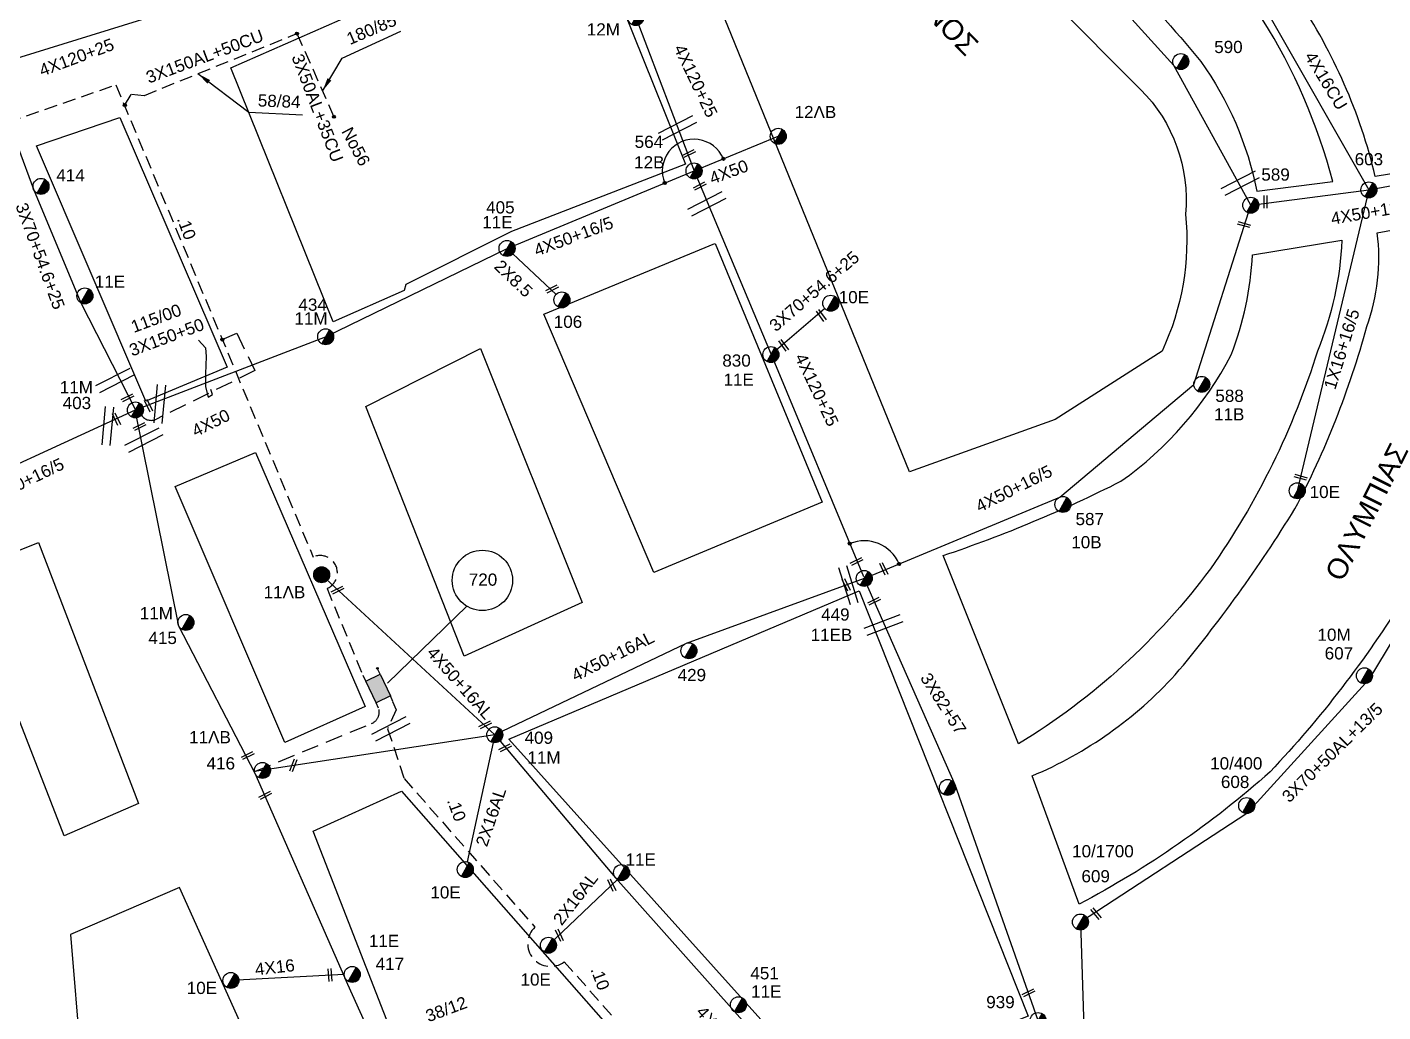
# Model space of a CAD drawing. Header units: millimetres. Extents: x 7453 to 9570, y 777 to 1872.
# Drawn here: x 7666.6 to 7866.5, y 1642.2 to 1787.5 of the extents above; entities that cross this region are included whole.
import ezdxf

# ---------------------------------------------------------------- set-up
doc = ezdxf.new("R2010")
doc.units = ezdxf.units.MM
doc.linetypes.add('DASHED', pattern=[19.05, 12.7, -6.35])
for name, color, linetype in [('Link Box 4 Διευθύνσεων', 7, 'Continuous'), ('Άγνωστα', 7, 'Continuous'), ('Γέφυρες Εναέριου Δικτύου', 7, 'Continuous'), ('Γυμνά εναέρια ΧΤ (1Φ)   2x16AL', 7, 'Continuous'), ('Γυμνά εναέρια ΧΤ (3Φ)   3x50+35CU', 7, 'Continuous'), ('Γυμνά εναέρια ΧΤ (3Φ)   4x50AL', 7, 'Continuous'), ('Γυμνά εναέρια ΧΤ και ΦΟΠ (3Φ)   4x50+16AL', 7, 'Continuous'), ('Εναέρια παροχή ΧΤ 4x16', 7, 'SYN_LINE'), ('Επιγραφές - Σχήματα', 7, 'Continuous'), ('Καλώδια ΧΤ   2x8.5', 7, 'DASHED'), ('Καλώδια ΧΤ   3x150+50AL', 7, 'DASHED'), ('Καλώδια ΧΤ   3x150AL+50CU', 7, 'DASHED'), ('Μηχανική τομή', 7, 'Continuous'), ('Στύλος Ξύλινος', 7, 'Continuous'), ('Στύλος Ξύλινος @ 1', 7, 'Continuous'), ('Στύλος ΦΜ', 7, 'Continuous'), ('Στύλος ΦΜ @ 1', 7, 'Continuous'), ('Συνδέσεις', 7, 'Continuous'), ('Συνεστραμμένα ΧΤ   3x70+54.6+25 AL', 7, 'SYN_LINE'), ('Τομή', 7, 'Continuous'), ('Υπόβαθρο ΔΕΗ', 7, 'Continuous'), ('Υπόγεια Καλώδια Δικτύου ΧΤ   .10', 7, 'DASHED'), ('Υπόγεια καλώδια Παροχών ΧΤ   4x16AL', 7, 'DASHED'), ('Υπόγεια καλώδια Παροχών ΧΤ   4x16CU', 7, 'DASHED')]:
    doc.layers.add(name, color=color, linetype=linetype)
doc.styles.get("Standard").update_dxf_attribs({"font": 'ARIAL.TTF'})
doc.linetypes.add('SYN_LINE', pattern='A,0.5,-0.0001,["/\\/\\/\\/",Standard,S=0.1,R=0,X=0,Y=-0.05],-0.25', length=0.7501)
doc.dimstyles.new('ISO-25', dxfattribs={"dimtxt": 2.5, "dimasz": 2.5, "dimexe": 1.25, "dimexo": 0.625, "dimtad": 1, "dimtxsty": 'Standard', "dimcen": 2.5, "dimadec": 0, "dimazin": 0, "dimtfac": 1, "dimtmove": 0, "dimatfit": 3, "dimfxl": 1, "dimarcsym": 0})

# ---------------------------------------------------------------- blocks, each defined once
blk = doc.blocks.new('ΥΠΑΡΧΩΝ ΤΣΙΜΕΝΤΕΝΙΟΣ ΣΤΥΛΟΣ')
at = {"layer": 'Στύλος ΦΜ'}
blk.add_hatch(color=7, dxfattribs=at).paths.add_polyline_path([(-1.29, -2.28, 0.574793), (2.62, 0, 0.268822), (1.3, 2.27)])
at = {"layer": 'Στύλος ΦΜ', "color": 7}
blk.add_line((-1.29, -2.28), (1.3, 2.27), dxfattribs=at)
blk.add_circle((0, 0), 2.62, dxfattribs=at)
at = {"layer": 'Στύλος ΦΜ', "flags": 4}
for tag, p in [('ΑΡΙΘΜΟΣ', (-4.68, 8.05)), ('ΤΥΠΟΣ', (-4.91, 3.03))]:
    blk.add_attdef(tag, p, '', height=4, dxfattribs=at)
blk = doc.blocks.new('ΥΠΑΡΧΩΝ ΞΥΛΙΝΟΣ ΣΤΥΛΟΣ')
at = {"layer": 'Στύλος Ξύλινος'}
h = blk.add_hatch(color=7, dxfattribs=at)
h.paths.add_polyline_path([(-2.62, 0, 0.270008), (-1.29, -2.28), (1.3, 2.27, 0.576266)])
h.paths.add_polyline_path([(-1.29, -2.28, 0.574793), (2.62, 0, 0.268822), (1.3, 2.27)])
at = {"layer": 'Στύλος Ξύλινος', "color": 7}
blk.add_line((-1.29, -2.28), (1.3, 2.27), dxfattribs=at)
blk.add_circle((0, 0), 2.62, dxfattribs=at)
at = {"layer": 'Στύλος Ξύλινος', "flags": 4}
for tag, p in [('ΑΡΙΘΜΟΣ', (-4.91, 8.6)), ('ΤΥΠΟΣ', (-4.85, 3.39))]:
    blk.add_attdef(tag, p, '', height=4, dxfattribs=at)
blk = doc.blocks.new('ΜΗΧΑΝΙΚΗ ΤΟΜΗ')
at = {"layer": 'Μηχανική τομή', "ltscale": 40}
for p, q in [((-1.89, 0.78), (1.89, 0.78)), ((1.89, 0), (-1.89, 0))]:
    blk.add_line(p, q, dxfattribs=at)
blk = doc.blocks.new('ΤΟΜΗ')
at = {"layer": 'Τομή', "ltscale": 40}
for p, q in [((-5.68, 0), (5.68, 0)), ((5.68, -2.33), (-5.68, -2.33))]:
    blk.add_line(p, q, dxfattribs=at)
blk = doc.blocks.new('_ΣΥΝΔΕΣΗ')
at = {"layer": 'Συνδέσεις', "linetype": 'SYN_LINE', "ltscale": 40}
blk.add_hatch(color=256, dxfattribs=at).paths.add_polyline_path([(0.5, -0.01, 1), (-0.5, -0.01, 1)])
at = {"layer": 'Συνδέσεις'}
blk.add_circle((0, -0.01), 0.5, dxfattribs=at)
blk = doc.blocks.new('LINK BOX 4 ΑΝΑΧΩΡΗΣΕΩΝ')
at = {"layer": 'Link Box 4 Διευθύνσεων', "ltscale": 40}
blk.add_hatch(color=256, dxfattribs=at).paths.add_polyline_path([(-3.54, 0), (-3.54, -4.67), (3.54, -4.67), (3.54, 0)])
for p, q in [((-3.54, 0), (-5.33, 0)), ((5.33, 0), (3.54, 0)), ((-3.54, -4.67), (-5.33, -4.67)), ((5.33, -4.67), (3.54, -4.67))]:
    blk.add_line(p, q, dxfattribs=at)
blk.add_lwpolyline([(-3.54, -4.67), (-3.54, 0), (3.54, 0), (3.54, -4.67)], close=True, dxfattribs=at)

msp = doc.modelspace()

# ---------------------------------------------------------------- linework, layer by layer
at = {"layer": 'Άγνωστα', "color": 6}
for points in [[(7886.26, 1767.55), (7886.88, 1739.4), (7878.76, 1715.02), (7864.42, 1691.29), (7846.4, 1671.5), (7821.89, 1655.5)], [(7821.89, 1655.5), (7822.96, 1621.36)]]:
    msp.add_lwpolyline(points, dxfattribs=at)
at = {"layer": 'Άγνωστα', "color": 133}
msp.add_lwpolyline([(7864.42, 1763.48), (7853.86, 1719.11)], dxfattribs=at)
at = {"layer": 'Άγνωστα', "color": 27, "ltscale": 15}
msp.add_lwpolyline([(7713.46, 1647.3), (7700.21, 1677.38), (7688.95, 1699.14), (7682.54, 1731.06)], dxfattribs=at)
at = {"layer": 'Άγνωστα', "color": 173}
msp.add_lwpolyline([(7815.64, 1640.97), (7803.4, 1675.73), (7790.01, 1706.17)], dxfattribs=at)
at = {"layer": 'Άγνωστα', "color": 62, "linetype": 'DASHED', "ltscale": 0.2}
msp.add_lwpolyline([(7700.13, 1677.68), (7717.37, 1684.77, 0.426152), (7718.34, 1687.25, 0.941598)], format="xyb", dxfattribs=at)
at = {"layer": 'Γέφυρες Εναέριου Δικτύου', "ltscale": 40}
msp.add_arc((7764.92, 1766.27), 4.68, 22.3355, 202.5039, dxfattribs=at)
at = {"layer": 'Γέφυρες Εναέριου Δικτύου', "ltscale": 20}
msp.add_arc((7790.01, 1706.17), 5.56, 22.6068, 112.59, dxfattribs=at)
at = {"layer": 'Γυμνά εναέρια ΧΤ (1Φ)   2x16AL', "color": 133, "ltscale": 20}
for points in [[(7735.54, 1683.11), (7731.45, 1664.39)], [(7753.65, 1661.76), (7743.46, 1652.07)]]:
    msp.add_lwpolyline(points, dxfattribs=at)
at = {"layer": 'Γυμνά εναέρια ΧΤ (3Φ)   4x50AL', "color": 30, "ltscale": 0.15}
msp.add_lwpolyline([(7846.99, 1761.21), (7835.66, 1781.83), (7810.9, 1809.19), (7783.98, 1831.31), (7754.24, 1858.52)], dxfattribs=at)
at = {"layer": 'Γυμνά εναέρια ΧΤ (3Φ)   4x50AL', "color": 6, "linetype": 'SYN_LINE', "ltscale": 20}
for points in [[(7737.01, 1838.81), (7748.49, 1807.94), (7756.32, 1788.9), (7764.92, 1766.27)], [(7748.49, 1807.94), (7721.07, 1794.08), (7693.77, 1791.8), (7660.86, 1781.6), (7634.16, 1788.53)]]:
    msp.add_lwpolyline(points, dxfattribs=at)
at = {"layer": 'Γυμνά εναέρια ΧΤ (3Φ)   4x50AL', "color": 62}
msp.add_lwpolyline([(7682.56, 1731.02), (7710.61, 1741.81), (7737.35, 1754.85), (7764.92, 1766.27), (7777.34, 1771.38)], dxfattribs=at)
at = {"layer": 'Γυμνά εναέρια ΧΤ (3Φ)   4x50AL', "color": 133}
msp.add_lwpolyline([(7789.96, 1706.31), (7790.01, 1706.17), (7818.86, 1718.18), (7838.59, 1734.8), (7847, 1761.22), (7864.42, 1763.48), (7886.26, 1767.55)], dxfattribs=at)
at = {"layer": 'Γυμνά εναέρια ΧΤ (3Φ)   4x50AL', "color": 133, "linetype": 'SYN_LINE', "ltscale": 20}
msp.add_lwpolyline([(7764.92, 1766.27), (7776.27, 1739.19), (7789.9, 1706.44)], dxfattribs=at)
at = {"layer": 'Γυμνά εναέρια ΧΤ και ΦΟΠ (3Φ)   4x50+16AL', "color": 151}
msp.add_lwpolyline([(7651.1, 1716.61), (7682.56, 1731.02)], dxfattribs=at)
at = {"layer": 'Γυμνά εναέρια ΧΤ και ΦΟΠ (3Φ)   4x50+16AL', "color": 62}
msp.add_lwpolyline([(7790.01, 1706.17), (7763.75, 1696.6), (7735.54, 1683.11), (7700.13, 1677.68)], dxfattribs=at)
at = {"layer": 'Γυμνά εναέρια ΧΤ και ΦΟΠ (3Φ)   4x50+16AL', "color": 133}
msp.add_lwpolyline([(7710.02, 1706.71), (7735.54, 1683.11), (7753.33, 1662.03), (7770.89, 1642.28), (7784, 1627.51), (7778.1, 1604.51)], dxfattribs=at)
at = {"layer": 'Εναέρια παροχή ΧΤ 4x16', "color": 27, "ltscale": 20}
msp.add_lwpolyline([(7713.36, 1647.77), (7696.63, 1646.88)], dxfattribs=at)
at = {"layer": 'Επιγραφές - Σχήματα', "ltscale": 40}
msp.add_lwpolyline([(7691.84, 1741.29), (7692.91, 1740.17), (7692.97, 1738.91), (7692.91, 1736.35), (7692.91, 1734.41), (7693.28, 1732.9), (7693.91, 1733.28), (7693.66, 1734.03)], dxfattribs=at)
at = {"layer": 'Επιγραφές - Σχήματα'}
msp.add_lwpolyline([(7719.74, 1690.73), (7731.41, 1702.1)], dxfattribs=at)
at = {"layer": 'Επιγραφές - Σχήματα', "ltscale": 40}
msp.add_circle((7733.72, 1705.89), 4.45, dxfattribs=at)
at = {"layer": 'Καλώδια ΧΤ   2x8.5', "color": 62, "ltscale": 40}
msp.add_lwpolyline([(7737.35, 1754.85), (7744.57, 1748.06)], dxfattribs=at)
at = {"layer": 'Καλώδια ΧΤ   3x150+50AL', "color": 62, "ltscale": 0.2}
msp.add_lwpolyline([(7695.37, 1741.41), (7697.5, 1742.33), (7700.18, 1736.82), (7685.66, 1729.67, -0.370272), (7683.44, 1730.24, -2.293015)], format="xyb", dxfattribs=at)
at = {"layer": 'Καλώδια ΧΤ   3x150AL+50CU', "color": 62, "ltscale": 0.15}
msp.add_lwpolyline([(7680.95, 1775.92), (7681.98, 1777.61), (7683.88, 1777.41), (7706.38, 1786.54), (7711.82, 1774.27)], dxfattribs=at)
at = {"layer": 'Συνεστραμμένα ΧΤ   3x70+54.6+25 AL', "color": 6, "ltscale": 15}
msp.add_lwpolyline([(7660.87, 1781.6), (7667.54, 1763.59), (7674.53, 1746.82), (7682.56, 1731.02)], dxfattribs=at)
at = {"layer": 'Συνεστραμμένα ΧΤ   3x70+54.6+25 AL', "color": 27, "ltscale": 20}
msp.add_lwpolyline([(7727.27, 1616.66), (7713.46, 1647.29), (7713.46, 1647.29)], dxfattribs=at)
at = {"layer": 'Υπόβαθρο ΔΕΗ'}
for points in [[(7746.89, 1852.78), (7817.86, 1791.19), (7830.75, 1778.3, -0.22311), (7837.38, 1759.9, -0.135511), (7833.92, 1739.69), (7818.18, 1729.6), (7796.7, 1721.88), (7743.22, 1853.14)], [(7827.29, 1821.76), (7838.72, 1834.45, -0.017073), (7862.87, 1813.2, -0.094855), (7881.72, 1788.91, -0.124687), (7884.64, 1768.58), (7865.36, 1765.47, 0.08886), (7853.88, 1791.69, 0.104728), (7827.29, 1821.76, 1.722224)], [(7847.89, 1763.31), (7859.1, 1764.7, 0.076351), (7848.74, 1788.6, 0.091657), (7824.11, 1817.87), (7814.19, 1809.08, -0.034558), (7839.65, 1782.41, -0.106359), (7847.89, 1763.31, -2.624439)], [(7821.69, 1658.12), (7814.78, 1677.06, 0.108712), (7835.86, 1691.95, 0.036609), (7853.5, 1716.42, 0.053943), (7864.13, 1743.32, 0.114862), (7865.66, 1757.16), (7885.8, 1760.87, -0.041387), (7883.93, 1738.13, -0.083014), (7869.67, 1703.44, -0.050747), (7849.86, 1677.66, -0.060875), (7821.69, 1658.12, 1.86117)], [(7812.77, 1681.78), (7801.64, 1709.54, 0.035522), (7827.86, 1720.5, 0.11894), (7844.11, 1739.14, 0.079421), (7847.26, 1753.91), (7860.43, 1756.04, -0.086217), (7856.84, 1739.71, -0.077813), (7841.06, 1707.6, -0.096813), (7812.77, 1681.78, 0.793211)], [(7708.77, 1668.91), (7721.79, 1674.82), (7767.62, 1622.63), (7742.63, 1611.93, 0.263949), (7728.49, 1618.33), (7708.77, 1668.91)], [(7689.05, 1660.61), (7672.97, 1653.64), (7679.06, 1580.13), (7702.91, 1590.17, -0.337904), (7711.26, 1611.25), (7689.05, 1660.61)]]:
    msp.add_lwpolyline(points, format="xyb", dxfattribs=at)
for points in [[(7696.63, 1781.46), (7722.84, 1793.05), (7722.84, 1793.05), (7723.28, 1793.86), (7742.88, 1803.87), (7748.25, 1805.68), (7763.67, 1767.26), (7737.99, 1757.36), (7722.45, 1749.52), (7722.2, 1748.62), (7711.73, 1744.01), (7696.63, 1781.46)], [(7667.96, 1769.98), (7680.25, 1774.16), (7696.08, 1737.32), (7684.09, 1732.32), (7667.96, 1769.98)], [(7768.02, 1755.56), (7783.81, 1717.44), (7758.98, 1707.07), (7742.79, 1745.13), (7768.01, 1755.58)], [(7716.51, 1731.55), (7733.43, 1740.07), (7748.44, 1702.64), (7731.02, 1694.7), (7716.51, 1731.55)], [(7688.41, 1719.72), (7700.26, 1724.77), (7716.43, 1687.28), (7704.57, 1681.98), (7688.41, 1719.72)], [(7656.96, 1706.95), (7668.26, 1711.48), (7683.02, 1672.98), (7672.07, 1668.21), (7656.96, 1706.95)], [(7737.62, 1682.48), (7789.28, 1704.36), (7814.19, 1641.63), (7784.82, 1629.92), (7737.62, 1682.48)]]:
    msp.add_lwpolyline(points, dxfattribs=at)
at = {"layer": 'Υπόγεια Καλώδια Δικτύου ΧΤ   .10', "color": 62, "ltscale": 0.15}
msp.add_lwpolyline([(7631.03, 1783.42, 1.091756), (7633.21, 1781.4), (7634.44, 1784.41, -0.669634), (7635.39, 1784.36), (7644.63, 1764.82), (7655.71, 1770.65), (7679.67, 1778.98), (7708.77, 1709.32, -1.01034), (7710.81, 1704.7), (7716.12, 1691.78)], format="xyb", dxfattribs=at)
at = {"layer": 'Υπόγεια Καλώδια Δικτύου ΧΤ   .10', "color": 1, "ltscale": 0.15}
msp.add_lwpolyline([(7720.48, 1688.04), (7720.98, 1686.81), (7719.74, 1684), (7722.17, 1676.69), (7741.46, 1654.74, 0.948748), (7745.79, 1649.63), (7770.18, 1622.05), (7778.1, 1604.51)], format="xyb", dxfattribs=at)
at = {"layer": 'Υπόγεια καλώδια Παροχών ΧΤ   4x16AL', "color": 133, "linetype": 'SYN_LINE', "ltscale": 10}
msp.add_lwpolyline([(7776.26, 1739.19), (7784.17, 1745.99)], dxfattribs=at)
at = {"layer": 'Υπόγεια καλώδια Παροχών ΧΤ   4x16CU', "color": 133, "linetype": 'SYN_LINE', "ltscale": 20}
msp.add_lwpolyline([(7849.82, 1789.07), (7864.42, 1763.48)], dxfattribs=at)

# ---------------------------------------------------------------- block references
at = {"layer": 'Link Box 4 Διευθύνσεων', "xscale": 0.5, "yscale": 0.5, "zscale": 0.5, "rotation": 295.388903426734}
msp.add_blockref('LINK BOX 4 ΑΝΑΧΩΡΗΣΕΩΝ', (7719.39, 1690.44), dxfattribs=at)
at = {"layer": 'Μηχανική τομή'}
for p, xscale, yscale, zscale, rotation in [((7764.11, 1769.02), 0.500000000000069, 0.500000000000069, 0.500000000000069, 206.6738276913492), ((7765.67, 1764.23), 0.500000000000069, 0.500000000000069, 0.500000000000069, 206.6738276913492), ((7849.37, 1761.73), 0.500000000000047, 0.500000000000047, 0.500000000000047, 91.07733997924393), ((7846.07, 1758.54), 0.4999999999999974, 0.4999999999999974, 0.4999999999999974, 164.2329632650245), ((7743.9, 1749.04), 0.500000000000069, 0.500000000000069, 0.500000000000069, 206.6738276913492), ((7783.84, 1745.07), 0.5000000000000981, 0.5000000000000981, 0.5000000000000981, 126.0341531203791), ((7778.27, 1740.67), 0.5000000000000981, 0.5000000000000981, 0.5000000000000981, 126.0341531203791), ((7681.32, 1732.98), 0.500000000000069, 0.500000000000069, 0.500000000000069, 206.6738276913492), ((7684.65, 1731.74), 0.5000000000000272, 0.5000000000000272, 0.5000000000000272, 115.9294312332573), ((7679.93, 1729.75), 0.5000000000000272, 0.5000000000000272, 0.5000000000000272, 115.9294312332573), ((7683.08, 1728.77), 0.500000000000069, 0.500000000000069, 0.500000000000069, 206.6738276913492), ((7854.4, 1721.29), 0.5000000000000042, 0.5000000000000042, 0.5000000000000042, 164.2329632650218), ((7788.8, 1708.85), 0.500000000000069, 0.500000000000069, 0.500000000000069, 206.6738276913492), ((7792.72, 1707.51), 0.500000000000086, 0.500000000000086, 0.500000000000086, 295.3306614051448), ((7712.29, 1704.62), 0.500000000000069, 0.500000000000069, 0.500000000000069, 206.6738276913492), ((7787.18, 1705.14), 0.500000000000086, 0.500000000000086, 0.500000000000086, 295.3306614051448), ((7791.38, 1702.98), 0.500000000000069, 0.500000000000069, 0.500000000000069, 206.6738276913492), ((7734.05, 1684.75), 0.500000000000069, 0.500000000000069, 0.500000000000069, 206.6738276913492), ((7736.99, 1681.36), 0.500000000000069, 0.500000000000069, 0.500000000000069, 206.6738276913492), ((7699.04, 1680.23), 0.500000000000069, 0.500000000000069, 0.500000000000069, 206.6738276913492), ((7705.66, 1678.68), 0.5000000000000625, 0.5000000000000625, 0.5000000000000625, 249.4589532867166), ((7701.62, 1674.36), 0.500000000000069, 0.500000000000069, 0.500000000000069, 206.6738276913492), ((7752.62, 1660.86), 0.499999999999754, 0.499999999999754, 0.499999999999754, 294.7324858674061), ((7824.34, 1656.87), 0.5000000000000597, 0.5000000000000597, 0.5000000000000597, 129.2723957456703), ((7744.9, 1653.46), 0.499999999999754, 0.499999999999754, 0.499999999999754, 294.7324858674061), ((7711.07, 1647.67), 0.5000000000000704, 0.5000000000000704, 0.5000000000000704, 274.8599436977067), ((7814.15, 1645.24), 0.500000000000069, 0.500000000000069, 0.500000000000069, 206.6738276913492)]:
    msp.add_blockref('ΜΗΧΑΝΙΚΗ ΤΟΜΗ', p, dxfattribs=dict(at, xscale=xscale, yscale=yscale, zscale=zscale, rotation=rotation))
at = {"layer": 'Στύλος Ξύλινος @ 1', "ltscale": 40}
ref = msp.add_blockref('ΥΠΑΡΧΩΝ ΞΥΛΙΝΟΣ ΣΤΥΛΟΣ', (7710.02, 1706.71), dxfattribs=dict(at, xscale=0.4499999999998181, yscale=0.4499999999998181, zscale=0.4499999999998181))
ref.add_attrib('ΤΥΠΟΣ', '11ΛB', (7701.46, 1703.25), dxfattribs={"layer": 'Στύλος Ξύλινος', "height": 1.8, "flags": 4})
at = {"layer": 'Στύλος ΦΜ @ 1', "ltscale": 40}
ref = msp.add_blockref('ΥΠΑΡΧΩΝ ΤΣΙΜΕΝΤΕΝΙΟΣ ΣΤΥΛΟΣ', (7756.32, 1788.9), dxfattribs=dict(at, xscale=0.4499999999998181, yscale=0.4499999999998181, zscale=0.4499999999998181))
ref.add_attrib('ΤΥΠΟΣ', '12Μ', (7749.11, 1786.25), dxfattribs={"layer": 'Στύλος ΦΜ', "height": 1.8, "flags": 4})
ref = msp.add_blockref('ΥΠΑΡΧΩΝ ΤΣΙΜΕΝΤΕΝΙΟΣ ΣΤΥΛΟΣ', (7836.69, 1782.4), dxfattribs=dict(at, xscale=0.4499999999998181, yscale=0.4499999999998181, zscale=0.4499999999998181))
ref.add_attrib('ΑΡΙΘΜΟΣ', '590', (7841.61, 1783.66), dxfattribs={"layer": 'Στύλος ΦΜ', "height": 1.8, "flags": 4})
ref = msp.add_blockref('ΥΠΑΡΧΩΝ ΤΣΙΜΕΝΤΕΝΙΟΣ ΣΤΥΛΟΣ', (7777.34, 1771.38), dxfattribs=dict(at, xscale=0.4499999999998181, yscale=0.4499999999998181, zscale=0.4499999999998181))
ref.add_attrib('ΑΡΙΘΜΟΣ', '12ΛΒ', (7779.74, 1774.06), dxfattribs={"layer": 'Στύλος ΦΜ', "height": 1.8, "flags": 4})
ref = msp.add_blockref('ΥΠΑΡΧΩΝ ΤΣΙΜΕΝΤΕΝΙΟΣ ΣΤΥΛΟΣ', (7764.92, 1766.28), dxfattribs=dict(at, xscale=0.4499999999998181, yscale=0.4499999999998181, zscale=0.4499999999998181))
ref.add_attrib('ΤΥΠΟΣ', '12Β', (7756.09, 1766.65), dxfattribs={"layer": 'Στύλος ΦΜ', "height": 1.8, "flags": 4})
ref.add_attrib('ΑΡΙΘΜΟΣ', '564', (7756.17, 1769.67), dxfattribs={"layer": 'Στύλος ΦΜ', "height": 1.8, "flags": 4})
ref = msp.add_blockref('ΥΠΑΡΧΩΝ ΤΣΙΜΕΝΤΕΝΙΟΣ ΣΤΥΛΟΣ', (7864.42, 1763.48), dxfattribs=dict(at, xscale=0.4499999999998181, yscale=0.4499999999998181, zscale=0.4499999999998181))
ref.add_attrib('ΑΡΙΘΜΟΣ', '603', (7862.32, 1767.11), dxfattribs={"layer": 'Στύλος ΦΜ', "height": 1.8, "flags": 4})
ref = msp.add_blockref('ΥΠΑΡΧΩΝ ΤΣΙΜΕΝΤΕΝΙΟΣ ΣΤΥΛΟΣ', (7668.64, 1764), dxfattribs=dict(at, xscale=0.4499999999998181, yscale=0.4499999999998181, zscale=0.4499999999998181))
ref.add_attrib('ΑΡΙΘΜΟΣ', '414', (7670.9, 1764.73), dxfattribs={"layer": 'Στύλος ΦΜ', "height": 1.8, "flags": 4})
ref = msp.add_blockref('ΥΠΑΡΧΩΝ ΤΣΙΜΕΝΤΕΝΙΟΣ ΣΤΥΛΟΣ', (7847, 1761.22), dxfattribs=dict(at, xscale=0.4499999999998181, yscale=0.4499999999998181, zscale=0.4499999999998181))
ref.add_attrib('ΑΡΙΘΜΟΣ', '589', (7848.56, 1764.84), dxfattribs={"layer": 'Στύλος ΦΜ', "height": 1.8, "flags": 4})
ref = msp.add_blockref('ΥΠΑΡΧΩΝ ΤΣΙΜΕΝΤΕΝΙΟΣ ΣΤΥΛΟΣ', (7737.35, 1754.85), dxfattribs=dict(at, xscale=0.4499999999998181, yscale=0.4499999999998181, zscale=0.4499999999998181))
ref.add_attrib('ΤΥΠΟΣ', '11Ε', (7733.69, 1757.82), dxfattribs={"layer": 'Στύλος ΦΜ', "height": 1.8, "flags": 4})
ref.add_attrib('ΑΡΙΘΜΟΣ', '405', (7734.27, 1760), dxfattribs={"layer": 'Στύλος ΦΜ', "height": 1.8, "flags": 4})
ref = msp.add_blockref('ΥΠΑΡΧΩΝ ΤΣΙΜΕΝΤΕΝΙΟΣ ΣΤΥΛΟΣ', (7675.11, 1747.84), dxfattribs=dict(at, xscale=0.4499999999998181, yscale=0.4499999999998181, zscale=0.4499999999998181))
ref.add_attrib('ΤΥΠΟΣ', '11Ε', (7676.57, 1749.05), dxfattribs={"layer": 'Στύλος ΦΜ', "height": 1.8, "flags": 4})
ref = msp.add_blockref('ΥΠΑΡΧΩΝ ΤΣΙΜΕΝΤΕΝΙΟΣ ΣΤΥΛΟΣ', (7710.61, 1741.82), dxfattribs=dict(at, xscale=0.4499999999998181, yscale=0.4499999999998181, zscale=0.4499999999998181))
ref.add_attrib('ΤΥΠΟΣ', '11Μ', (7706.01, 1743.62), dxfattribs={"layer": 'Στύλος ΦΜ', "height": 1.8, "flags": 4})
ref.add_attrib('ΑΡΙΘΜΟΣ', '434', (7706.59, 1745.65), dxfattribs={"layer": 'Στύλος ΦΜ', "height": 1.8, "flags": 4})
ref = msp.add_blockref('ΥΠΑΡΧΩΝ ΤΣΙΜΕΝΤΕΝΙΟΣ ΣΤΥΛΟΣ', (7745.43, 1747.25), dxfattribs=dict(at, xscale=0.4499999999998181, yscale=0.4499999999998181, zscale=0.4499999999998181))
ref.add_attrib('ΑΡΙΘΜΟΣ', '106', (7744.24, 1743.13), dxfattribs={"layer": 'Στύλος ΦΜ', "height": 1.8, "flags": 4})
ref = msp.add_blockref('ΥΠΑΡΧΩΝ ΤΣΙΜΕΝΤΕΝΙΟΣ ΣΤΥΛΟΣ', (7785.07, 1746.76), dxfattribs=dict(at, xscale=0.4499999999998181, yscale=0.4499999999998181, zscale=0.4499999999998181))
ref.add_attrib('ΑΡΙΘΜΟΣ', '10Ε', (7786.25, 1746.76), dxfattribs={"layer": 'Στύλος ΦΜ', "height": 1.8, "flags": 4})
ref = msp.add_blockref('ΥΠΑΡΧΩΝ ΤΣΙΜΕΝΤΕΝΙΟΣ ΣΤΥΛΟΣ', (7776.26, 1739.19), dxfattribs=dict(at, xscale=0.4499999999998181, yscale=0.4499999999998181, zscale=0.4499999999998181))
ref.add_attrib('ΤΥΠΟΣ', '11E', (7769.27, 1734.59), dxfattribs={"layer": 'Στύλος ΦΜ', "height": 1.8, "flags": 4})
ref.add_attrib('ΑΡΙΘΜΟΣ', '830', (7769.09, 1737.41), dxfattribs={"layer": 'Στύλος ΦΜ', "height": 1.8, "flags": 4})
ref = msp.add_blockref('ΥΠΑΡΧΩΝ ΤΣΙΜΕΝΤΕΝΙΟΣ ΣΤΥΛΟΣ', (7682.56, 1731.02), dxfattribs=dict(at, xscale=0.4499999999998181, yscale=0.4499999999998181, zscale=0.4499999999998181))
ref.add_attrib('ΤΥΠΟΣ', '11Μ', (7671.41, 1733.48), dxfattribs={"layer": 'Στύλος ΦΜ', "height": 1.8, "flags": 4})
ref.add_attrib('ΑΡΙΘΜΟΣ', '403', (7671.84, 1731.15), dxfattribs={"layer": 'Στύλος ΦΜ', "height": 1.8, "flags": 4})
ref = msp.add_blockref('ΥΠΑΡΧΩΝ ΤΣΙΜΕΝΤΕΝΙΟΣ ΣΤΥΛΟΣ', (7839.77, 1734.8), dxfattribs=dict(at, xscale=0.4499999999998181, yscale=0.4499999999998181, zscale=0.4499999999998181))
ref.add_attrib('ΤΥΠΟΣ', '11Β', (7841.59, 1729.48), dxfattribs={"layer": 'Στύλος ΦΜ', "height": 1.8, "flags": 4})
ref.add_attrib('ΑΡΙΘΜΟΣ', '588', (7841.78, 1732.21), dxfattribs={"layer": 'Στύλος ΦΜ', "height": 1.8, "flags": 4})
ref = msp.add_blockref('ΥΠΑΡΧΩΝ ΤΣΙΜΕΝΤΕΝΙΟΣ ΣΤΥΛΟΣ', (7853.86, 1719.11), dxfattribs=dict(at, xscale=0.4499999999998181, yscale=0.4499999999998181, zscale=0.4499999999998181))
ref.add_attrib('ΤΥΠΟΣ', '10Ε', (7855.68, 1718.03), dxfattribs={"layer": 'Στύλος ΦΜ', "height": 1.8, "flags": 4})
ref = msp.add_blockref('ΥΠΑΡΧΩΝ ΤΣΙΜΕΝΤΕΝΙΟΣ ΣΤΥΛΟΣ', (7819.31, 1717.09), dxfattribs=dict(at, xscale=0.4499999999998181, yscale=0.4499999999998181, zscale=0.4499999999998181))
ref.add_attrib('ΤΥΠΟΣ', '10Β', (7820.54, 1710.62), dxfattribs={"layer": 'Στύλος ΦΜ', "height": 1.8, "flags": 4})
ref.add_attrib('ΑΡΙΘΜΟΣ', '587', (7821.17, 1714.03), dxfattribs={"layer": 'Στύλος ΦΜ', "height": 1.8, "flags": 4})
ref = msp.add_blockref('ΥΠΑΡΧΩΝ ΤΣΙΜΕΝΤΕΝΙΟΣ ΣΤΥΛΟΣ', (7790.01, 1706.17), dxfattribs=dict(at, xscale=0.4499999999998181, yscale=0.4499999999998181, zscale=0.4499999999998181))
ref.add_attrib('ΤΥΠΟΣ', '11ΕΒ', (7782.1, 1696.95), dxfattribs={"layer": 'Στύλος ΦΜ', "height": 1.8, "flags": 4})
ref.add_attrib('ΑΡΙΘΜΟΣ', '449', (7783.66, 1699.95), dxfattribs={"layer": 'Στύλος ΦΜ', "height": 1.8, "flags": 4})
ref = msp.add_blockref('ΥΠΑΡΧΩΝ ΤΣΙΜΕΝΤΕΝΙΟΣ ΣΤΥΛΟΣ', (7690, 1699.68), dxfattribs=dict(at, xscale=0.4499999999998181, yscale=0.4499999999998181, zscale=0.4499999999998181))
ref.add_attrib('ΤΥΠΟΣ', '11M', (7683.2, 1700.14), dxfattribs={"layer": 'Στύλος ΦΜ', "height": 1.8, "flags": 4})
ref.add_attrib('ΑΡΙΘΜΟΣ', '415', (7684.48, 1696.5), dxfattribs={"layer": 'Στύλος ΦΜ', "height": 1.8, "flags": 4})
ref = msp.add_blockref('ΥΠΑΡΧΩΝ ΤΣΙΜΕΝΤΕΝΙΟΣ ΣΤΥΛΟΣ', (7863.76, 1691.82), dxfattribs=dict(at, xscale=0.4499999999998181, yscale=0.4499999999998181, zscale=0.4499999999998181))
ref.add_attrib('ΤΥΠΟΣ', '10Μ', (7856.84, 1696.97), dxfattribs={"layer": 'Στύλος ΦΜ', "height": 1.8, "flags": 4})
ref.add_attrib('ΑΡΙΘΜΟΣ', '607', (7857.9, 1694.23), dxfattribs={"layer": 'Στύλος ΦΜ', "height": 1.8, "flags": 4})
ref = msp.add_blockref('ΥΠΑΡΧΩΝ ΤΣΙΜΕΝΤΕΝΙΟΣ ΣΤΥΛΟΣ', (7764.16, 1695.5), dxfattribs=dict(at, xscale=0.4499999999998181, yscale=0.4499999999998181, zscale=0.4499999999998181))
ref.add_attrib('ΑΡΙΘΜΟΣ', '429', (7762.5, 1691.03), dxfattribs={"layer": 'Στύλος ΦΜ', "height": 1.8, "flags": 4})
ref = msp.add_blockref('ΥΠΑΡΧΩΝ ΤΣΙΜΕΝΤΕΝΙΟΣ ΣΤΥΛΟΣ', (7701.29, 1677.86), dxfattribs=dict(at, xscale=0.4499999999998181, yscale=0.4499999999998181, zscale=0.4499999999998181))
ref.add_attrib('ΤΥΠΟΣ', '11ΛΒ', (7690.48, 1681.86), dxfattribs={"layer": 'Στύλος ΦΜ', "height": 1.8, "flags": 4})
ref.add_attrib('ΑΡΙΘΜΟΣ', '416', (7693.05, 1678), dxfattribs={"layer": 'Στύλος ΦΜ', "height": 1.8, "flags": 4})
ref = msp.add_blockref('ΥΠΑΡΧΩΝ ΤΣΙΜΕΝΤΕΝΙΟΣ ΣΤΥΛΟΣ', (7735.54, 1683.11), dxfattribs=dict(at, xscale=0.4499999999998181, yscale=0.4499999999998181, zscale=0.4499999999998181))
ref.add_attrib('ΤΥΠΟΣ', '11Μ', (7740.36, 1678.86), dxfattribs={"layer": 'Στύλος ΦΜ', "height": 1.8, "flags": 4})
ref.add_attrib('ΑΡΙΘΜΟΣ', '409', (7739.94, 1681.78), dxfattribs={"layer": 'Στύλος ΦΜ', "height": 1.8, "flags": 4})
ref = msp.add_blockref('ΥΠΑΡΧΩΝ ΤΣΙΜΕΝΤΕΝΙΟΣ ΣΤΥΛΟΣ', (7846.4, 1672.67), dxfattribs=dict(at, xscale=0.4499999999998181, yscale=0.4499999999998181, zscale=0.4499999999998181))
ref.add_attrib('ΤΥΠΟΣ', '10/400', (7841.02, 1678), dxfattribs={"layer": 'Στύλος ΦΜ', "height": 1.8, "flags": 4})
ref.add_attrib('ΑΡΙΘΜΟΣ', '608', (7842.6, 1675.26), dxfattribs={"layer": 'Στύλος ΦΜ', "height": 1.8, "flags": 4})
at = {"layer": 'Στύλος ΦΜ @ 1', "ltscale": 40, "xscale": 0.4499999999998181, "yscale": 0.4499999999998181, "zscale": 0.4499999999998181}
msp.add_blockref('ΥΠΑΡΧΩΝ ΤΣΙΜΕΝΤΕΝΙΟΣ ΣΤΥΛΟΣ', (7802.29, 1675.34), dxfattribs=at)
at = {"layer": 'Στύλος ΦΜ @ 1', "ltscale": 40}
ref = msp.add_blockref('ΥΠΑΡΧΩΝ ΤΣΙΜΕΝΤΕΝΙΟΣ ΣΤΥΛΟΣ', (7754.23, 1662.79), dxfattribs=dict(at, xscale=0.4499999999998181, yscale=0.4499999999998181, zscale=0.4499999999998181))
ref.add_attrib('ΤΥΠΟΣ', '11Ε', (7754.82, 1663.81), dxfattribs={"layer": 'Στύλος ΦΜ', "height": 1.8, "flags": 4})
ref = msp.add_blockref('ΥΠΑΡΧΩΝ ΤΣΙΜΕΝΤΕΝΙΟΣ ΣΤΥΛΟΣ', (7821.89, 1655.5), dxfattribs=dict(at, xscale=0.4499999999998181, yscale=0.4499999999998181, zscale=0.4499999999998181))
ref.add_attrib('ΤΥΠΟΣ', '10/1700', (7820.66, 1665.04), dxfattribs={"layer": 'Στύλος ΦΜ', "height": 1.8, "flags": 4})
ref.add_attrib('ΑΡΙΘΜΟΣ', '609', (7822.04, 1661.35), dxfattribs={"layer": 'Στύλος ΦΜ', "height": 1.8, "flags": 4})
ref = msp.add_blockref('ΥΠΑΡΧΩΝ ΤΣΙΜΕΝΤΕΝΙΟΣ ΣΤΥΛΟΣ', (7731.2, 1663.24), dxfattribs=dict(at, xscale=0.4499999999998181, yscale=0.4499999999998181, zscale=0.4499999999998181))
ref.add_attrib('ΤΥΠΟΣ', '10Ε', (7726.05, 1658.97), dxfattribs={"layer": 'Στύλος ΦΜ', "height": 1.8, "flags": 4})
ref = msp.add_blockref('ΥΠΑΡΧΩΝ ΤΣΙΜΕΝΤΕΝΙΟΣ ΣΤΥΛΟΣ', (7714.53, 1647.77), dxfattribs=dict(at, xscale=0.4499999999998181, yscale=0.4499999999998181, zscale=0.4499999999998181))
ref.add_attrib('ΤΥΠΟΣ', '11Ε', (7716.98, 1651.81), dxfattribs={"layer": 'Στύλος ΦΜ', "height": 1.8, "flags": 4})
ref.add_attrib('ΑΡΙΘΜΟΣ', '417', (7717.98, 1648.42), dxfattribs={"layer": 'Στύλος ΦΜ', "height": 1.8, "flags": 4})
ref = msp.add_blockref('ΥΠΑΡΧΩΝ ΤΣΙΜΕΝΤΕΝΙΟΣ ΣΤΥΛΟΣ', (7743.46, 1652.07), dxfattribs=dict(at, xscale=0.4499999999998181, yscale=0.4499999999998181, zscale=0.4499999999998181))
ref.add_attrib('ΤΥΠΟΣ', '10Ε', (7739.34, 1646.12), dxfattribs={"layer": 'Στύλος ΦΜ', "height": 1.8, "flags": 4})
ref = msp.add_blockref('ΥΠΑΡΧΩΝ ΤΣΙΜΕΝΤΕΝΙΟΣ ΣΤΥΛΟΣ', (7696.63, 1646.88), dxfattribs=dict(at, xscale=0.4499999999998181, yscale=0.4499999999998181, zscale=0.4499999999998181))
ref.add_attrib('ΤΥΠΟΣ', '10Ε', (7690.13, 1644.88), dxfattribs={"layer": 'Στύλος ΦΜ', "height": 1.8, "flags": 4})
ref = msp.add_blockref('ΥΠΑΡΧΩΝ ΤΣΙΜΕΝΤΕΝΙΟΣ ΣΤΥΛΟΣ', (7771.47, 1643.3), dxfattribs=dict(at, xscale=0.4499999999998181, yscale=0.4499999999998181, zscale=0.4499999999998181))
ref.add_attrib('ΤΥΠΟΣ', '11Ε', (7773.33, 1644.36), dxfattribs={"layer": 'Στύλος ΦΜ', "height": 1.8, "flags": 4})
ref.add_attrib('ΑΡΙΘΜΟΣ', '451', (7773.22, 1647.04), dxfattribs={"layer": 'Στύλος ΦΜ', "height": 1.8, "flags": 4})
ref = msp.add_blockref('ΥΠΑΡΧΩΝ ΤΣΙΜΕΝΤΕΝΙΟΣ ΣΤΥΛΟΣ', (7815.64, 1640.97), dxfattribs=dict(at, xscale=0.4499999999998181, yscale=0.4499999999998181, zscale=0.4499999999998181))
ref.add_attrib('ΑΡΙΘΜΟΣ', '939', (7808, 1642.79), dxfattribs={"layer": 'Στύλος ΦΜ', "height": 1.8, "flags": 4})
at = {"layer": 'Συνδέσεις'}
for p, xscale, yscale, zscale in [((7706.38, 1786.54), 0.4499999999998181, 0.4499999999998181, 0.4499999999998181), ((7681, 1776), 0.4499999999998181, 0.4499999999998181, 0.4499999999998181), ((7711.82, 1774.27), 0.4499999999998181, 0.4499999999998181, 0.4499999999998181), ((7769.26, 1768.06), 0.4499999999998181, 0.4499999999998181, 0.4499999999998181), ((7760.6, 1764.49), 0.4499999999998181, 0.4499999999998181, 0.4499999999998181), ((7695.37, 1741.41), 0.4499999999998181, 0.4499999999998181, 0.4499999999998181), ((7787.88, 1711.31), 0.4499999999998181, 0.4499999999998181, 0.4499999999998181), ((7795.15, 1708.31), 0.4499999999998181, 0.4499999999998181, 0.4499999999998181), ((7718.25, 1692.91), 0.25, 0.25, 0.25)]:
    msp.add_blockref('_ΣΥΝΔΕΣΗ', p, dxfattribs=dict(at, xscale=xscale, yscale=yscale, zscale=zscale))
at = {"layer": 'Τομή'}
for p, xscale, yscale, zscale, rotation in [((7762.76, 1772.11), 0.4999999999999131, 0.4999999999999131, 0.4999999999999131, 207.2512478994052), ((7845.71, 1763.96), 0.4999999999999131, 0.4999999999999131, 0.4999999999999131, 207.2512478994052), ((7767.06, 1760.89), 0.4999999999999131, 0.4999999999999131, 0.4999999999999131, 207.2512478994052), ((7679.78, 1734.87), 0.4999999999999131, 0.4999999999999131, 0.4999999999999131, 207.2512478994052), ((7686.73, 1731.86), 0.4999999999998582, 0.4999999999998582, 0.4999999999998582, 264.768859708324), ((7679.06, 1728.62), 0.4999999999999146, 0.4999999999999146, 0.4999999999999146, 264.7688597083246), ((7684.07, 1726.07), 0.4999999999999131, 0.4999999999999131, 0.4999999999999131, 207.2512478994052), ((7787.13, 1705), 0.4999999999999941, 0.4999999999999941, 0.4999999999999941, 107.1394224102474), ((7793.05, 1698.77), 0.4999999999999893, 0.4999999999999893, 0.4999999999999893, 200.6125809301057), ((7720.48, 1683.48), 0.4999999999999131, 0.4999999999999131, 0.4999999999999131, 207.2512478994052)]:
    msp.add_blockref('ΤΟΜΗ', p, dxfattribs=dict(at, xscale=xscale, yscale=yscale, zscale=zscale, rotation=rotation))

# ---------------------------------------------------------------- texts
at = {"layer": 'Άγνωστα', "char_height": 1.8, "width": 36.4294, "attachment_point": 1}
for s, insert, rotation in [('1X16+16/5', (7857.73, 1734.43), 72.6879), ('3X82+57', (7799.71, 1692.47), 302.6419), ('3X70+50AL+13/5', (7851.42, 1674.27), 44.5653)]:
    msp.add_mtext(s, dxfattribs=dict(at, insert=insert, rotation=rotation))
at = {"layer": 'Γυμνά εναέρια ΧΤ (1Φ)   2x16AL', "char_height": 1.8, "width": 36.4294, "attachment_point": 1}
for insert, rotation in [((7732.68, 1667.05), 71.2078), ((7743.98, 1655.96), 52.1823)]:
    msp.add_mtext('2X16AL', dxfattribs=dict(at, insert=insert, rotation=rotation))
at = {"layer": 'Γυμνά εναέρια ΧΤ (3Φ)   3x50+35CU', "insert": (7707.22, 1783.74), "char_height": 1.8, "width": 8.7881, "attachment_point": 1, "rotation": 291.0519}
msp.add_mtext('3X50AL+35CU', dxfattribs=at)
at = {"layer": 'Γυμνά εναέρια ΧΤ (3Φ)   4x50AL', "char_height": 1.8, "width": 36.4294, "attachment_point": 1}
for s, insert, rotation in [('4X120+25', (7668.16, 1781.87), 20.4404), ('4X120+25', (7763.51, 1785.16), 295.5043), ('4X50', (7766.98, 1765.95), 20.4404), ('4X50+13/5', (7858.68, 1760.11), 9.8239), ('4X50+16/5', (7741.11, 1755.34), 20.4404), ('4X120+25', (7781.36, 1739.59), 295.5043), ('4X50', (7690.65, 1728.61), 26.626), ('4X50+16/5', (7806.21, 1717.48), 26.8095)]:
    msp.add_mtext(s, dxfattribs=dict(at, insert=insert, rotation=rotation))
at = {"layer": 'Γυμνά εναέρια ΧΤ και ΦΟΠ (3Φ)   4x50+16AL', "char_height": 1.8, "width": 36.4294, "attachment_point": 1}
for s, insert, rotation in [('4X50+16/5', (7660.45, 1718.7), 25.8873), ('4X50+16AL', (7746.63, 1692.54), 26.8095), ('4X50+16AL', (7726.76, 1696.31), 311.3335), ('4X50+16AL', (7766.45, 1643.33), 311.3335)]:
    msp.add_mtext(s, dxfattribs=dict(at, insert=insert, rotation=rotation))
at = {"layer": 'Εναέρια παροχή ΧΤ 4x16', "insert": (7700.1, 1649.41), "char_height": 1.8, "width": 36.4294, "attachment_point": 1, "rotation": 6.3882}
msp.add_mtext('4X16', dxfattribs=at)
at = {"layer": 'Επιγραφές - Σχήματα', "attachment_point": 1}
for s, insert, char_height, width, rotation in [('ΑΠΟΛΛΩΝΟΣ', (7788.46, 1804.22), 3, 49.5949, 314.3307), ('180/85', (7713.47, 1786.48), 1.8, 8.7881, 23.1662), ('58/84', (7700.65, 1777.59), 1.8, 8.7881, 357.706), ('No56', (7714.48, 1772.96), 1.8, 8.7881, 297.6441), ('115/00', (7681.69, 1744.05), 1.8, 36.4294, 20.4404), ('ΟΛΥΜΠΙΑΣ', (7857.82, 1706.87), 3, 49.5949, 63.3327)]:
    msp.add_mtext(s, dxfattribs=dict(at, insert=insert, char_height=char_height, width=width, rotation=rotation))
at = {"layer": 'Επιγραφές - Σχήματα', "insert": (7731.71, 1706.9), "char_height": 1.8, "width": 17.1183, "attachment_point": 1}
msp.add_mtext('720', dxfattribs=at)
at = {"layer": 'Καλώδια ΧΤ   2x8.5', "insert": (7736.56, 1753.33), "char_height": 1.8, "width": 36.4294, "attachment_point": 1, "rotation": 316.2745}
msp.add_mtext('2X8.5', dxfattribs=at)
at = {"layer": 'Καλώδια ΧΤ   3x150+50AL', "char_height": 1.8, "width": 36.4294, "attachment_point": 1}
for s, insert, rotation in [('3X150+50', (7681.44, 1740.58), 20.4404), ('38/12', (7725.13, 1642.39), 20.5478)]:
    msp.add_mtext(s, dxfattribs=dict(at, insert=insert, rotation=rotation))
at = {"layer": 'Καλώδια ΧΤ   3x150AL+50CU', "insert": (7683.92, 1780.83), "char_height": 1.8, "width": 36.4294, "attachment_point": 1, "rotation": 20.4404}
msp.add_mtext('3X150AL+50CU', dxfattribs=at)
at = {"layer": 'Συνεστραμμένα ΧΤ   3x70+54.6+25 AL', "insert": (7666.54, 1761.78), "char_height": 1.8, "width": 36.4294, "attachment_point": 1, "rotation": 290.1372}
msp.add_mtext('3X70+54.6+25', dxfattribs=at)
at = {"layer": 'Υπόγεια Καλώδια Δικτύου ΧΤ   .10', "char_height": 1.8, "width": 36.4294, "attachment_point": 1, "rotation": 290.5305}
for insert in [(7690.34, 1759.84), (7730.15, 1674.05), (7751.32, 1649.15)]:
    msp.add_mtext('.10', dxfattribs=dict(at, insert=insert))
at = {"layer": 'Υπόγεια καλώδια Παροχών ΧΤ   4x16AL', "insert": (7775.81, 1743.82), "char_height": 1.8, "width": 36.4294, "attachment_point": 1, "rotation": 40.8692}
msp.add_mtext('3X70+54.6+25', dxfattribs=at)
at = {"layer": 'Υπόγεια καλώδια Παροχών ΧΤ   4x16CU', "insert": (7856.4, 1784.1), "char_height": 1.8, "width": 36.4294, "attachment_point": 1, "rotation": 301.4022}
msp.add_mtext('4X16CU', dxfattribs=at)

# ---------------------------------------------------------------- leaders
at = {"layer": 'Επιγραφές - Σχήματα'}
for points in [[(7710.14, 1778.06), (7713.04, 1782.93), (7721.69, 1786.91)], [(7691.78, 1780.62), (7699.26, 1774.94), (7707.18, 1774.55)]]:
    msp.add_leader(points, dimstyle='ISO-25', override={"dimasz": 2, "dimgap": 0.625, "dimtad": 0}, dxfattribs=at)

doc.saveas('drawing.dxf')
